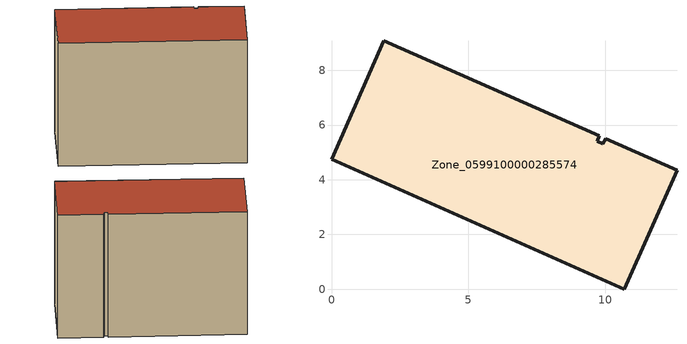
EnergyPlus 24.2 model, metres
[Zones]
Zone_0599100000285574
 floor ground (C_G): 10.02,5.5 12.63,4.34 10.71,0 0,4.75 1.91,9.08 9.78,5.6 9.72,5.42 9.92,5.32 z0
 wall outside (C_F): 10.71,0 12.63,4.34 10.02,5.5 9.92,5.32 9.72,5.42 9.78,5.6 1.91,9.08 0,4.75 10.71,0 z0:8.47
 roof outside (C_R): 12.63,4.34 10.02,5.5 9.92,5.32 9.72,5.42 9.78,5.6 1.91,9.08 0,4.75 10.71,0 z8.47
[BUILDING]
Pand.0599100000285574: North Axis=0; Terrain=City; Loads Convergence Tolerance Value=0.04; Temperature Convergence Tolerance Value=0.4; Solar Distribution=FullExterior; Maximum Number of Warmup Days=25; Minimum Number of Warmup Days=1
[Site:Location]
Rotterdam.The.Hague.AP_ZH_NLD Design_Conditions: Latitude=51.96; Longitude=4.45; Time Zone=1; Elevation=-4.5
[SITE:GROUNDTEMPERATURE:BUILDINGSURFACE]
18, 18, 18, 18, 18, 18, 18, 18, 18, 18, 18, 18
[MATERIAL] Thermal Absorptance=0.9; Solar Absorptance=0.7; Visible Absorptance=0.7
Name | Roughness | Thickness | Conductivity | Density | Specific Heat
G.TC.1946-1964 | MediumSmooth | 0.15 | 1 | 540 | 1210
F.TC.1946-1964 | Rough | 0.3 | 0.857143 | 1920 | 840
R.TC.1946-1964 | MediumRough | 0.2 | 0.235294 | 1500 | 1000
[CONSTRUCTION]
C_G: G.TC.1946-1964
C_F: F.TC.1946-1964
C_R: R.TC.1946-1964
[ZONE]
Zone_0599100000285574: Type=1; Multiplier=1; Ceiling Height=Autocalculate; Volume=Autocalculate; Floor Area=autocalculate; Part of Total Floor Area=Yes
[ZONEINFILTRATION:DESIGNFLOWRATE]
Infil_Zone_0599100000285574: Zone or ZoneList or Space or SpaceList=Zone_0599100000285574; Schedule=AlwaysOn; Design Flow Rate Calculation Method=Flow/Area; Flow Rate per Floor Area=0.003; Constant Term Coefficient=1; Temperature Term Coefficient=0; Velocity Term Coefficient=0; Velocity Squared Term Coefficient=0
[HVACTEMPLATE:ZONE:IDEALLOADSAIRSYSTEM]
Zone_0599100000285574: Maximum Heating Supply Air Temperature=50; Minimum Cooling Supply Air Temperature=13; Maximum Heating Supply Air Humidity Ratio=0.0156; Minimum Cooling Supply Air Humidity Ratio=0.0077; Heating Limit=NoLimit; Cooling Limit=NoLimit; Dehumidification Control Type=ConstantSensibleHeatRatio; Cooling Sensible Heat Ratio=0.7; Dehumidification Setpoint=60; Humidification Control Type=None; Humidification Setpoint=30; Outdoor Air Method=None; Outdoor Air Flow Rate per Person=0.00944; Outdoor Air Flow Rate per Zone Floor Area=0; Outdoor Air Flow Rate per Zone=0; Demand Controlled Ventilation Type=None; Outdoor Air Economizer Type=NoEconomizer; Heat Recovery Type=None; Sensible Heat Recovery Effectiveness=0.7; Latent Heat Recovery Effectiveness=0.65
[ZONECONTROL:THERMOSTAT]
ThermostatControl_Zone_0599100000285574: Zone or ZoneList=Zone_0599100000285574; Control Type Schedule=DualSetpointControlType; Control 1=Thermostat_Zone_0599100000285574; Temperature Difference Between Cutout And Setpoint=0
[THERMOSTATSETPOINT:DUALSETPOINT]
Thermostat_Zone_0599100000285574: Heating Setpoint Temperature Schedule=HeatingSetpoint_Zone_0599100000285574; Cooling Setpoint Temperature Schedule=CoolingSetpoint_Zone_0599100000285574
[SCHEDULE:COMPACT]
HeatingSetpoint_Zone_0599100000285574: Through: 12/31, For: AllDays, Until: 24:00, 21
CoolingSetpoint_Zone_0599100000285574: Through: 12/31, For: AllDays, Until: 24:00, 24
DualSetpointControlType: Through: 12/31, For: AllDays, Until: 24:00, 4
AlwaysOn: Through: 12/31, For: AllDays, Until: 24:00, 1
